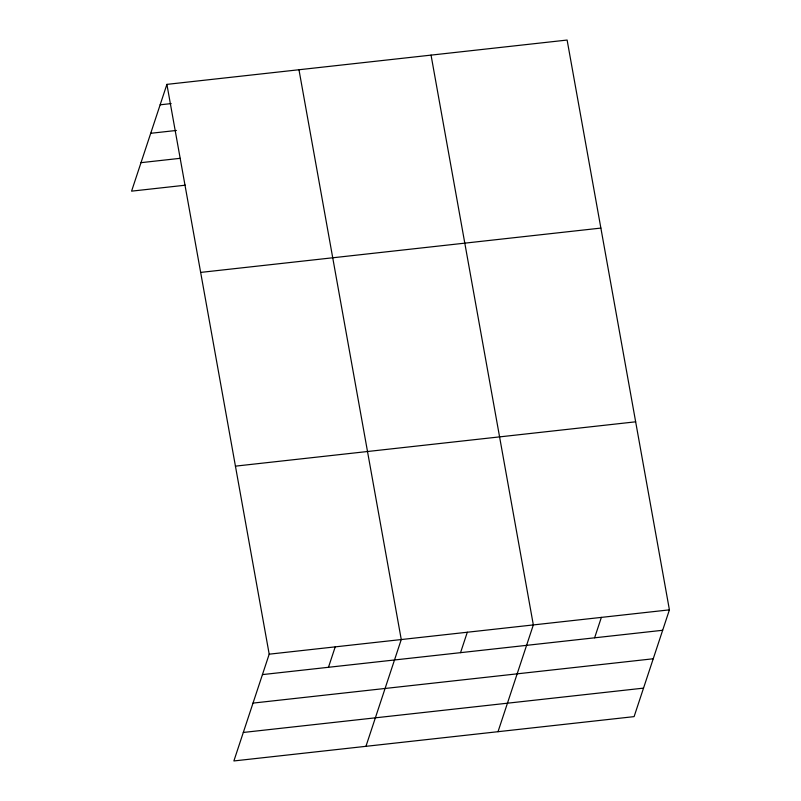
<?xml version="1.0" encoding="UTF-8"?>
<svg xmlns="http://www.w3.org/2000/svg" width="801" height="801" viewBox="0 0 801 801"><rect width="100%" height="100%" fill="white"/><g stroke="black" fill="none" stroke-linecap="round" stroke-linejoin="round"><path stroke-width="1.2" d="M166.898 84.375L269.196 654.177L233.882 760.95L634.102 716.625L669.416 609.851L567.118 40.05L166.898 84.375L131.584 191.149L185.391 185.191M328.47 667.293L335.229 646.858M365.947 746.322L401.261 639.548L298.973 69.747M460.545 652.665L467.303 632.229M498.022 731.693L533.336 624.92L431.048 55.119M594.622 637.806L601.371 617.381M160.14 104.811L171.154 103.589M150.718 133.296L176.4 130.453M141.016 162.663L180.145 158.328M200.661 272.41L600.88 228.085M235.434 466.142L635.654 421.817M269.196 654.177L669.416 609.851M262.438 674.602L662.657 630.277M253.016 703.098L653.236 658.772M243.304 732.454L643.523 688.129"/></g></svg>
